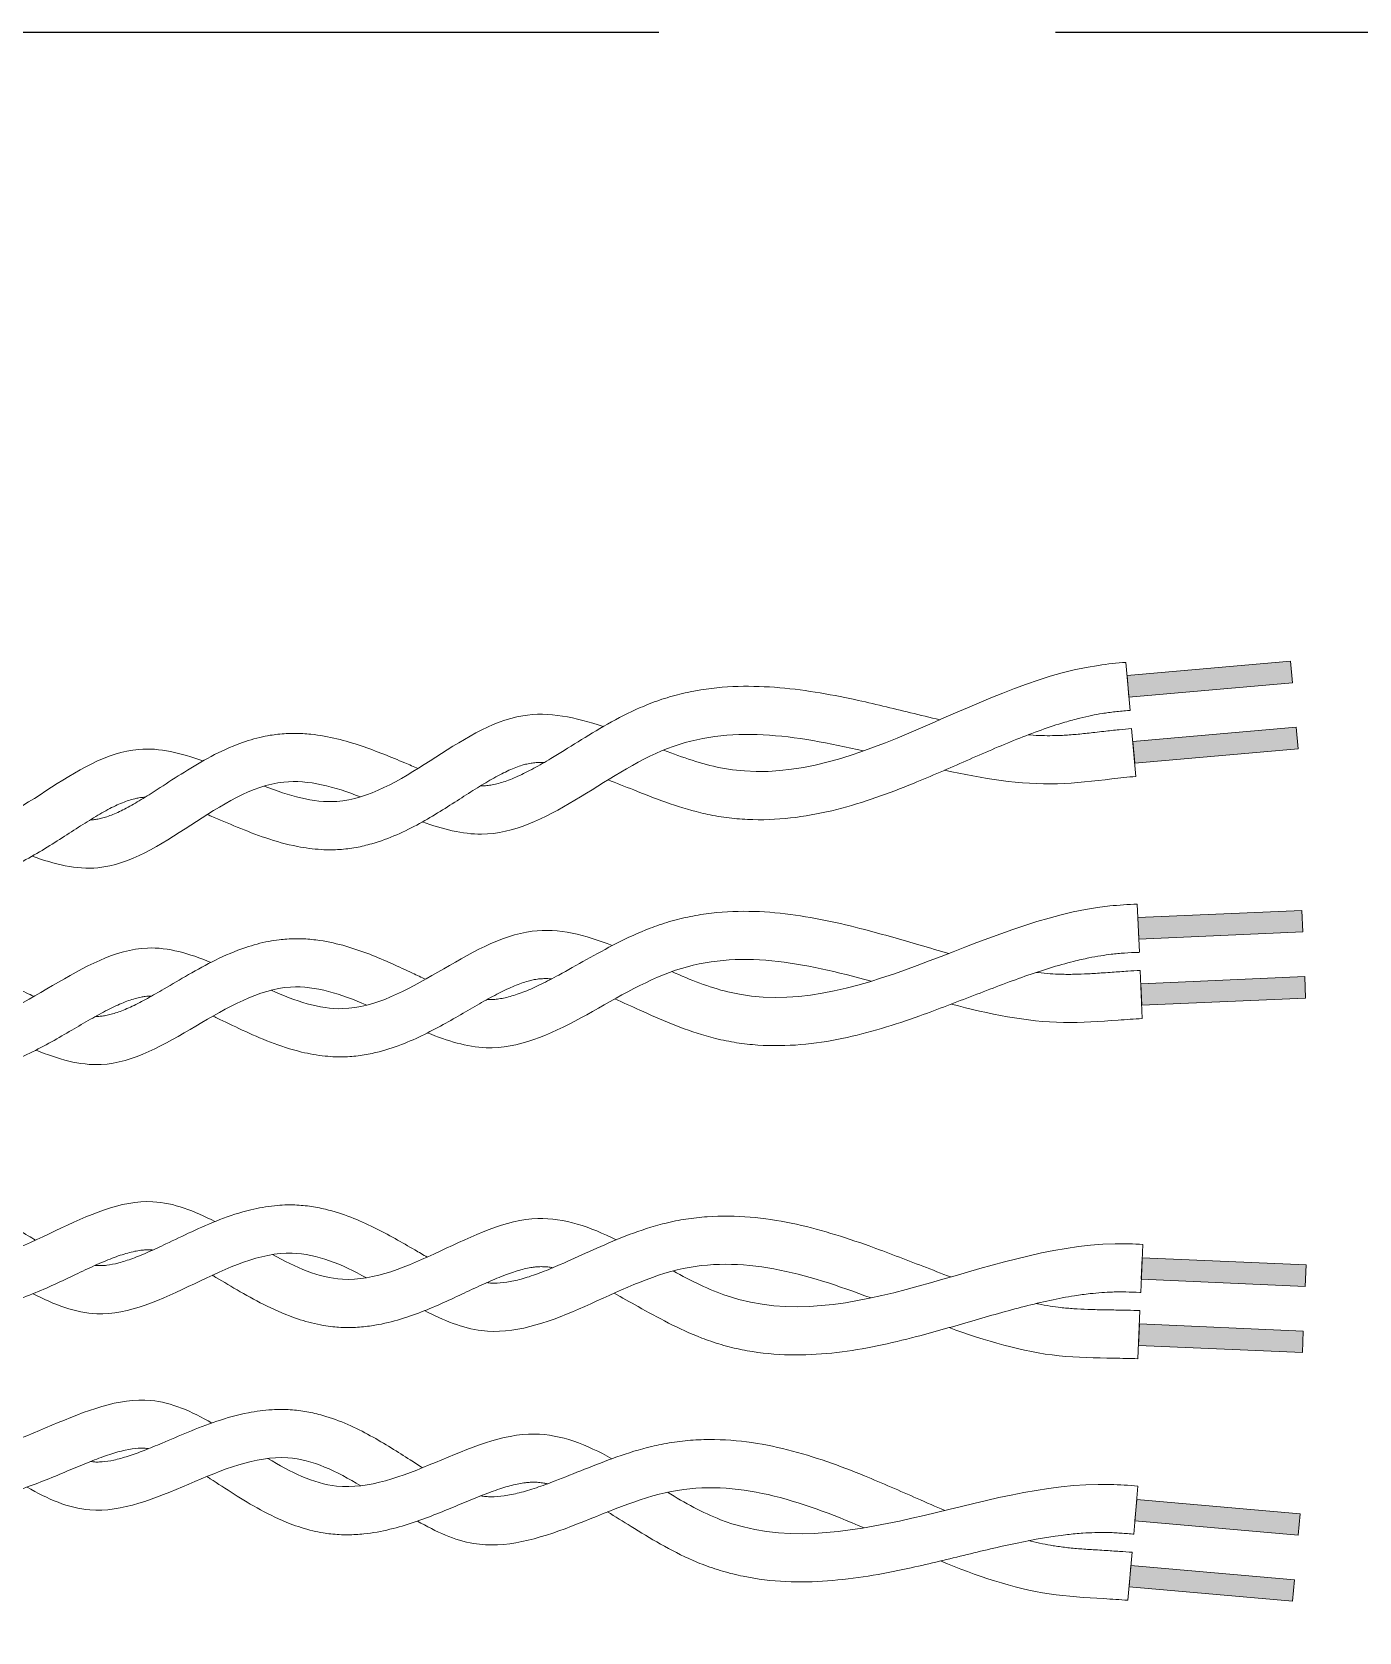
# Model space of a CAD drawing. Header units: millimetres. Extents: x 55 to 8505, y 218 to 3188.
# Drawn here: x 2248.4 to 2373.9, y 663.7 to 814.9 of the extents above; entities that cross this region are included whole.
import ezdxf

# ---------------------------------------------------------------- set-up
doc = ezdxf.new("R2010")
doc.units = ezdxf.units.MM
doc.linetypes.add('HIDDEN', pattern=[0.375, 0.25, -0.125])
doc.layers.add('TELECO', color=6, linetype='Continuous')
doc.layers.add('TEXTO', color=7, linetype='Continuous', lineweight=20)

msp = doc.modelspace()

# ---------------------------------------------------------------- hatches: boundary and pattern name
at = {"layer": 'TEXTO'}
h = msp.add_hatch(color=8, dxfattribs=at)
h.paths.add_polyline_path([(2367.374, 755.445), (2351.923, 754.094), (2352.101, 752.067), (2367.552, 753.418)])
h.paths.add_polyline_path([(2367.92, 749.209), (2352.469, 747.857), (2352.646, 745.83), (2368.097, 747.182)])
h.paths.add_polyline_path([(2368.441, 731.913), (2352.946, 731.236), (2353.034, 729.203), (2368.53, 729.88)])
h.paths.add_polyline_path([(2368.714, 725.658), (2353.219, 724.981), (2353.307, 722.949), (2368.803, 723.625)])
h.paths.add_polyline_path([(2368.856, 698.411), (2353.361, 699.088), (2353.272, 697.055), (2368.768, 696.379)])
h.paths.add_polyline_path([(2368.583, 692.157), (2353.088, 692.833), (2352.999, 690.8), (2368.495, 690.124)])
h.paths.add_polyline_path([(2368.291, 674.884), (2352.84, 676.236), (2352.663, 674.209), (2368.114, 672.857)])
h.paths.add_polyline_path([(2367.746, 668.647), (2352.294, 669.999), (2352.117, 667.972), (2367.568, 666.62)])

# ---------------------------------------------------------------- linework, layer by layer
at = {"layer": 'TELECO', "color": 6, "linetype": 'HIDDEN', "ltscale": 300}
msp.add_lwpolyline([(2007.646, 814.918), (2886.981, 814.918), (2886.981, 369.086), (2007.646, 369.086)], close=True, dxfattribs=at)
at = {"layer": 'TEXTO', "color": 8}
for p, q in [((2351.813, 755.348), (2352.21, 750.812)), ((2352.359, 749.111), (2352.756, 744.575)), ((2352.891, 732.494), (2353.089, 727.945)), ((2353.164, 726.24), (2353.362, 721.69)), ((2353.416, 700.346), (2353.217, 695.797)), ((2353.143, 694.091), (2352.944, 689.542)), ((2352.95, 677.49), (2352.553, 672.955)), ((2352.404, 671.254), (2352.007, 666.717))]:
    msp.add_line(p, q, dxfattribs=at)
for points in [[(2351.923, 754.094), (2367.374, 755.445), (2367.552, 753.418), (2352.101, 752.067)], [(2352.469, 747.857), (2367.92, 749.209), (2368.097, 747.182), (2352.646, 745.83)], [(2352.946, 731.236), (2368.441, 731.913), (2368.53, 729.88), (2353.034, 729.203)], [(2353.219, 724.981), (2368.714, 725.658), (2368.803, 723.625), (2353.307, 722.949)], [(2353.361, 699.088), (2368.856, 698.411), (2368.768, 696.379), (2353.272, 697.055)], [(2353.088, 692.833), (2368.583, 692.157), (2368.495, 690.124), (2352.999, 690.8)], [(2352.84, 676.236), (2368.291, 674.884), (2368.114, 672.857), (2352.663, 674.209)], [(2352.294, 669.999), (2367.746, 668.647), (2367.568, 666.62), (2352.117, 667.972)]]:
    msp.add_lwpolyline(points, close=True, dxfattribs=at)
for points, knots in [([(2308.116, 747.063), (2309.914, 746.365), (2323.821, 741.498), (2337.803, 753.967), (2350.945, 755.28), (2351.813, 755.348)], [364.3399755, 364.3399755, 364.3399755, 364.3399755, 382.4531719, 504.3673527, 512.9813734, 512.9813734, 512.9813734, 512.9813734]), ([(2290.793, 743.666), (2290.872, 743.666), (2290.949, 743.668), (2291.108, 743.674), (2291.189, 743.679), (2291.435, 743.7), (2291.604, 743.721), (2292.149, 743.813), (2292.547, 743.911), (2293.399, 744.188), (2293.854, 744.366), (2294.811, 744.797), (2295.314, 745.05), (2296.36, 745.617), (2296.903, 745.931), (2298.28, 746.758), (2299.134, 747.294), (2300.915, 748.398), (2301.844, 748.966), (2303.794, 750.066), (2304.817, 750.598), (2306.182, 751.191), (2306.462, 751.308), (2307.068, 751.545), (2307.391, 751.663), (2308.036, 751.883), (2308.36, 751.985), (2309.331, 752.269), (2309.98, 752.428), (2311.979, 752.835), (2313.327, 752.99), (2315.991, 753.115), (2317.308, 753.085), (2319.904, 752.895), (2321.184, 752.735), (2323.708, 752.331), (2324.952, 752.088), (2327.978, 751.437), (2329.739, 751.005), (2332.395, 750.359), (2333.315, 750.136), (2334.223, 749.925)], [318.2436956, 318.2436956, 318.2436956, 318.2436956, 319.7839562, 319.7839562, 321.3386933, 321.3386933, 324.4481676, 324.4481676, 331.0555446, 331.0555446, 337.6629217, 337.6629217, 344.2702987, 344.2702987, 350.8776758, 350.8776758, 360.501508, 360.501508, 370.1253402, 370.1253402, 379.7491724, 379.7491724, 382.1944001, 382.1944001, 384.942283, 384.942283, 387.690166, 387.690166, 393.1859318, 393.1859318, 404.6500359, 404.6500359, 416.1141401, 416.1141401, 427.5782442, 427.5782442, 439.0423483, 439.0423483, 455.8295946, 455.8295946, 464.9016256, 464.9016256, 464.9016256, 464.9016256]), ([(2270.362, 743.656), (2272.683, 742.745), (2281.246, 740.176), (2291.088, 752.064), (2299.811, 750.158), (2302.396, 749.275)], [231.5235841, 231.5235841, 231.5235841, 231.5235841, 254.9687813, 318.7109766, 345.0500365, 345.0500365, 345.0500365, 345.0500365]), ([(2302.866, 744.25), (2303.641, 743.949), (2304.448, 743.621), (2306.257, 742.898), (2307.27, 742.5), (2309.382, 741.756), (2310.482, 741.409), (2311.928, 741.062), (2312.225, 740.996), (2312.862, 740.868), (2313.201, 740.808), (2313.875, 740.703), (2314.211, 740.659), (2315.217, 740.548), (2315.883, 740.503), (2317.923, 740.45), (2319.277, 740.531), (2321.923, 740.871), (2323.214, 741.129), (2325.738, 741.767), (2326.971, 742.147), (2329.386, 742.982), (2330.57, 743.438), (2333.436, 744.605), (2335.096, 745.336), (2338.345, 746.761), (2339.935, 747.454), (2343.043, 748.699), (2344.561, 749.251), (2346.52, 749.83), (2346.997, 749.961), (2347.84, 750.17), (2348.207, 750.253), (2348.905, 750.397), (2349.236, 750.458), (2349.769, 750.545), (2349.971, 750.575), (2350.384, 750.631), (2350.594, 750.657), (2351.233, 750.729), (2351.673, 750.77), (2352.154, 750.808), (2352.182, 750.81), (2352.21, 750.812)], [352.2330098, 352.2330098, 352.2330098, 352.2330098, 360.501508, 360.501508, 370.1253402, 370.1253402, 379.7491724, 379.7491724, 382.1944001, 382.1944001, 384.942283, 384.942283, 387.690166, 387.690166, 393.1859318, 393.1859318, 404.6500359, 404.6500359, 416.1141401, 416.1141401, 427.5782442, 427.5782442, 439.0423483, 439.0423483, 455.8295946, 455.8295946, 472.6168408, 472.6168408, 489.404087, 489.404087, 494.8849932, 494.8849932, 499.1696909, 499.1696909, 503.0942625, 503.0942625, 505.5285502, 505.5285502, 507.9628378, 507.9628378, 512.8314132, 512.8314132, 513.1307624, 513.1307624, 513.1307624, 513.1307624]), ([(2253.887, 740.454), (2253.963, 740.456), (2254.037, 740.46), (2254.177, 740.47), (2254.243, 740.476), (2254.38, 740.493), (2254.45, 740.503), (2254.666, 740.539), (2254.817, 740.571), (2255.303, 740.695), (2255.663, 740.816), (2256.446, 741.137), (2256.868, 741.337), (2257.761, 741.808), (2258.232, 742.078), (2259.213, 742.674), (2259.723, 742.998), (2260.969, 743.803), (2261.72, 744.297), (2263.297, 745.295), (2264.122, 745.798), (2265.873, 746.751), (2266.8, 747.203), (2268.479, 747.849), (2269.194, 748.079), (2270.265, 748.332), (2270.591, 748.398), (2271.16, 748.493), (2271.4, 748.526), (2271.911, 748.583), (2272.179, 748.604), (2272.709, 748.632), (2272.971, 748.638), (2273.751, 748.635), (2274.261, 748.605), (2275.619, 748.464), (2276.443, 748.311), (2278.028, 747.929), (2278.789, 747.7), (2280.258, 747.204), (2280.967, 746.936), (2282.339, 746.392), (2283.003, 746.116), (2284.074, 745.669), (2284.494, 745.494), (2284.903, 745.326)], [189.0272737, 189.0272737, 189.0272737, 189.0272737, 190.5828465, 190.5828465, 192.0544399, 192.0544399, 193.5260333, 193.5260333, 196.4692201, 196.4692201, 202.4925208, 202.4925208, 208.5158215, 208.5158215, 214.5391221, 214.5391221, 220.5624228, 220.5624228, 228.7501596, 228.7501596, 236.9378964, 236.9378964, 245.1256332, 245.1256332, 250.7226411, 250.7226411, 253.0993254, 253.0993254, 254.7968125, 254.7968125, 256.6636243, 256.6636243, 258.5304362, 258.5304362, 262.26406, 262.26406, 268.7011227, 268.7011227, 275.1381854, 275.1381854, 281.5752481, 281.5752481, 288.0123108, 288.0123108, 292.3162578, 292.3162578, 292.3162578, 292.3162578]), ([(2285.318, 740.277), (2287.21, 739.593), (2295.309, 737.448), (2307.913, 750.502), (2320.607, 748.457), (2326.998, 746.975)], [299.5409011, 299.5409011, 299.5409011, 299.5409011, 318.7109766, 382.4531719, 444.8306582, 444.8306582, 444.8306582, 444.8306582]), ([(2342.562, 748.497), (2342.625, 748.492), (2342.687, 748.488), (2343.13, 748.458), (2343.505, 748.439), (2344.218, 748.419), (2344.554, 748.416), (2345.095, 748.423), (2345.299, 748.428), (2345.715, 748.445), (2345.926, 748.456), (2346.568, 748.496), (2347.008, 748.532), (2347.921, 748.62), (2348.394, 748.671), (2349.16, 748.758), (2349.444, 748.79), (2349.973, 748.85), (2350.216, 748.878), (2350.699, 748.932), (2350.941, 748.959), (2351.575, 749.028), (2351.967, 749.07), (2352.359, 749.111)], [494.1836894, 494.1836894, 494.1836894, 494.1836894, 494.8849932, 494.8849932, 499.1696909, 499.1696909, 503.0942625, 503.0942625, 505.5285502, 505.5285502, 507.9628378, 507.9628378, 512.8314132, 512.8314132, 517.7789091, 517.7789091, 520.6259178, 520.6259178, 522.9931481, 522.9931481, 525.3603784, 525.3603784, 529.1999941, 529.1999941, 529.1999941, 529.1999941]), ([(2233.257, 740.382), (2235.861, 739.411), (2244.684, 737.008), (2254.247, 748.858), (2262.505, 746.777), (2264.556, 746.029)], [101.1371733, 101.1371733, 101.1371733, 101.1371733, 127.4843906, 191.226586, 211.9990873, 211.9990873, 211.9990873, 211.9990873]), ([(2264.975, 740.969), (2265.093, 740.92), (2265.212, 740.87), (2266.12, 740.487), (2266.945, 740.131), (2268.671, 739.422), (2269.571, 739.07), (2271.461, 738.435), (2272.452, 738.151), (2274.218, 737.807), (2274.962, 737.704), (2276.061, 737.64), (2276.393, 737.632), (2276.97, 737.638), (2277.213, 737.647), (2277.726, 737.68), (2277.993, 737.705), (2278.519, 737.77), (2278.779, 737.81), (2279.547, 737.948), (2280.044, 738.066), (2281.356, 738.44), (2282.141, 738.734), (2283.636, 739.385), (2284.345, 739.743), (2285.706, 740.487), (2286.358, 740.874), (2287.615, 741.648), (2288.22, 742.035), (2289.392, 742.786), (2289.957, 743.149), (2291.048, 743.826), (2291.572, 744.14), (2292.573, 744.699), (2293.049, 744.943), (2293.94, 745.346), (2294.354, 745.504), (2294.886, 745.667), (2295.035, 745.707), (2295.276, 745.763), (2295.371, 745.783), (2295.543, 745.814), (2295.62, 745.826), (2295.778, 745.847), (2295.859, 745.857), (2296.105, 745.879), (2296.275, 745.887), (2296.568, 745.889), (2296.688, 745.887), (2296.812, 745.882)], [219.3165582, 219.3165582, 219.3165582, 219.3165582, 220.5624228, 220.5624228, 228.7501596, 228.7501596, 236.9378964, 236.9378964, 245.1256332, 245.1256332, 250.7226411, 250.7226411, 253.0993254, 253.0993254, 254.7968125, 254.7968125, 256.6636243, 256.6636243, 258.5304362, 258.5304362, 262.26406, 262.26406, 268.7011227, 268.7011227, 275.1381854, 275.1381854, 281.5752481, 281.5752481, 288.0123108, 288.0123108, 294.4493735, 294.4493735, 300.8864362, 300.8864362, 307.3234989, 307.3234989, 313.7605616, 313.7605616, 316.402317, 316.402317, 318.229219, 318.229219, 319.7839562, 319.7839562, 321.3386933, 321.3386933, 324.4481676, 324.4481676, 326.5023699, 326.5023699, 326.5023699, 326.5023699]), ([(2248.407, 737.033), (2250.514, 736.269), (2258.828, 734.2), (2268.291, 746.082), (2276.994, 743.58), (2279.456, 742.634)], [169.882937, 169.882937, 169.882937, 169.882937, 191.226586, 254.9687813, 279.8271978, 279.8271978, 279.8271978, 279.8271978]), ([(2334.675, 745.154), (2338.249, 744.368), (2343.574, 743.494), (2349.527, 744.225), (2351.998, 744.495), (2352.756, 744.575)], [469.6966071, 469.6966071, 469.6966071, 469.6966071, 504.3673527, 521.4028595, 528.9330428, 528.9330428, 528.9330428, 528.9330428]), ([(2227.729, 737.685), (2228.315, 737.449), (2228.919, 737.201), (2230.342, 736.624), (2231.172, 736.294), (2232.896, 735.667), (2233.791, 735.37), (2235.661, 734.863), (2236.636, 734.654), (2238.407, 734.435), (2239.181, 734.388), (2240.332, 734.412), (2240.692, 734.432), (2241.32, 734.493), (2241.589, 734.527), (2242.119, 734.609), (2242.379, 734.658), (2243.149, 734.822), (2243.646, 734.956), (2244.956, 735.372), (2245.737, 735.689), (2247.222, 736.382), (2247.927, 736.758), (2249.278, 737.53), (2249.925, 737.928), (2251.173, 738.717), (2251.774, 739.108), (2252.935, 739.857), (2253.495, 740.215), (2254.569, 740.872), (2255.084, 741.171), (2256.06, 741.69), (2256.52, 741.909), (2257.37, 742.254), (2257.759, 742.381), (2258.248, 742.498), (2258.379, 742.525), (2258.602, 742.561), (2258.694, 742.574), (2258.852, 742.59), (2258.918, 742.595), (2259.021, 742.6), (2259.057, 742.602), (2259.092, 742.603)], [88.2517194, 88.2517194, 88.2517194, 88.2517194, 94.3798152, 94.3798152, 102.2604169, 102.2604169, 110.1410186, 110.1410186, 118.0216202, 118.0216202, 123.7950659, 123.7950659, 126.3758052, 126.3758052, 128.268292, 128.268292, 130.1607789, 130.1607789, 133.9457527, 133.9457527, 140.4612262, 140.4612262, 146.9766998, 146.9766998, 153.4921733, 153.4921733, 160.0076469, 160.0076469, 166.5231204, 166.5231204, 173.038594, 173.038594, 179.5540675, 179.5540675, 186.0695411, 186.0695411, 188.6366806, 188.6366806, 190.5828465, 190.5828465, 192.0544399, 192.0544399, 192.7954832, 192.7954832, 192.7954832, 192.7954832]), ([(2291.418, 723.485), (2291.498, 723.482), (2291.575, 723.48), (2291.734, 723.479), (2291.815, 723.481), (2292.062, 723.491), (2292.231, 723.505), (2292.78, 723.572), (2293.181, 723.654), (2294.045, 723.893), (2294.507, 724.051), (2295.483, 724.439), (2295.996, 724.67), (2297.066, 725.191), (2297.622, 725.482), (2299.034, 726.247), (2299.91, 726.746), (2301.738, 727.771), (2302.69, 728.298), (2304.687, 729.311), (2305.732, 729.799), (2307.121, 730.332), (2307.406, 730.436), (2308.022, 730.646), (2308.349, 730.75), (2309.004, 730.942), (2309.332, 731.03), (2310.314, 731.271), (2310.969, 731.402), (2312.985, 731.721), (2314.338, 731.817), (2317.005, 731.826), (2318.319, 731.738), (2320.905, 731.435), (2322.176, 731.22), (2324.68, 730.706), (2325.913, 730.409), (2328.907, 729.626), (2330.648, 729.118), (2333.273, 728.357), (2334.183, 728.094), (2335.081, 727.843)], [318.2436956, 318.2436956, 318.2436956, 318.2436956, 319.7839562, 319.7839562, 321.3386933, 321.3386933, 324.4481676, 324.4481676, 331.0555446, 331.0555446, 337.6629217, 337.6629217, 344.2702987, 344.2702987, 350.8776758, 350.8776758, 360.501508, 360.501508, 370.1253402, 370.1253402, 379.7491724, 379.7491724, 382.1944001, 382.1944001, 384.942283, 384.942283, 387.690166, 387.690166, 393.1859318, 393.1859318, 404.6500359, 404.6500359, 416.1141401, 416.1141401, 427.5782442, 427.5782442, 439.0423483, 439.0423483, 455.8295946, 455.8295946, 464.9016256, 464.9016256, 464.9016256, 464.9016256]), ([(2308.874, 726.123), (2310.639, 725.347), (2324.321, 719.878), (2338.834, 731.726), (2352.02, 732.464), (2352.891, 732.494)], [364.3399755, 364.3399755, 364.3399755, 364.3399755, 382.4531719, 504.3673527, 512.9813734, 512.9813734, 512.9813734, 512.9813734]), ([(2254.407, 721.886), (2254.484, 721.885), (2254.558, 721.885), (2254.698, 721.889), (2254.764, 721.893), (2254.902, 721.903), (2254.972, 721.91), (2255.189, 721.937), (2255.342, 721.962), (2255.833, 722.065), (2256.198, 722.17), (2256.995, 722.456), (2257.425, 722.638), (2258.337, 723.069), (2258.819, 723.319), (2259.825, 723.871), (2260.349, 724.173), (2261.629, 724.922), (2262.401, 725.384), (2264.02, 726.311), (2264.866, 726.778), (2266.657, 727.654), (2267.603, 728.065), (2269.308, 728.637), (2270.033, 728.836), (2271.114, 729.042), (2271.442, 729.094), (2272.015, 729.163), (2272.257, 729.186), (2272.77, 729.221), (2273.038, 729.23), (2273.568, 729.235), (2273.831, 729.229), (2274.61, 729.192), (2275.118, 729.14), (2276.468, 728.941), (2277.285, 728.752), (2278.852, 728.301), (2279.602, 728.039), (2281.048, 727.479), (2281.745, 727.18), (2283.092, 726.577), (2283.743, 726.272), (2284.794, 725.779), (2285.205, 725.586), (2285.606, 725.4)], [189.0272737, 189.0272737, 189.0272737, 189.0272737, 190.5828465, 190.5828465, 192.0544399, 192.0544399, 193.5260333, 193.5260333, 196.4692201, 196.4692201, 202.4925208, 202.4925208, 208.5158215, 208.5158215, 214.5391221, 214.5391221, 220.5624228, 220.5624228, 228.7501596, 228.7501596, 236.9378964, 236.9378964, 245.1256332, 245.1256332, 250.7226411, 250.7226411, 253.0993254, 253.0993254, 254.7968125, 254.7968125, 256.6636243, 256.6636243, 258.5304362, 258.5304362, 262.26406, 262.26406, 268.7011227, 268.7011227, 275.1381854, 275.1381854, 281.5752481, 281.5752481, 288.0123108, 288.0123108, 292.3162578, 292.3162578, 292.3162578, 292.3162578]), ([(2271.007, 724.366), (2273.286, 723.355), (2281.728, 720.414), (2292.08, 731.862), (2300.711, 729.578), (2303.256, 728.582)], [231.5235841, 231.5235841, 231.5235841, 231.5235841, 254.9687813, 318.7109766, 345.0500365, 345.0500365, 345.0500365, 345.0500365]), ([(2214.581, 720.138), (2215.136, 720.063), (2215.662, 720.032), (2216.402, 720.049), (2216.635, 720.064), (2217.1, 720.115), (2217.332, 720.151), (2217.67, 720.22), (2217.779, 720.244), (2218.002, 720.3), (2218.117, 720.331), (2218.469, 720.433), (2218.714, 720.514), (2219.519, 720.808), (2220.114, 721.069), (2221.375, 721.686), (2222.04, 722.042), (2223.428, 722.814), (2224.151, 723.23), (2225.653, 724.082), (2226.433, 724.518), (2228.061, 725.365), (2228.909, 725.776), (2230.697, 726.522), (2231.637, 726.857), (2233.364, 727.305), (2234.125, 727.453), (2235.269, 727.58), (2235.629, 727.606), (2236.26, 727.628), (2236.531, 727.63), (2237.066, 727.617), (2237.331, 727.603), (2238.116, 727.541), (2238.626, 727.473), (2239.979, 727.231), (2240.794, 727.018), (2242.357, 726.526), (2243.105, 726.245), (2244.546, 725.655), (2245.239, 725.346), (2246.58, 724.726), (2247.227, 724.417), (2248.099, 724.004), (2248.343, 723.889), (2248.584, 723.777)], [47.6662644, 47.6662644, 47.6662644, 47.6662644, 55.7082695, 55.7082695, 59.5130412, 59.5130412, 63.4323086, 63.4323086, 65.258734, 65.258734, 67.0851594, 67.0851594, 70.7380102, 70.7380102, 78.6186119, 78.6186119, 86.4992135, 86.4992135, 94.3798152, 94.3798152, 102.2604169, 102.2604169, 110.1410186, 110.1410186, 118.0216202, 118.0216202, 123.7950659, 123.7950659, 126.3758052, 126.3758052, 128.268292, 128.268292, 130.1607789, 130.1607789, 133.9457527, 133.9457527, 140.4612262, 140.4612262, 146.9766998, 146.9766998, 153.4921733, 153.4921733, 160.0076469, 160.0076469, 162.5956389, 162.5956389, 162.5956389, 162.5956389]), ([(2233.795, 722.713), (2236.353, 721.63), (2245.063, 718.845), (2255.134, 730.266), (2263.294, 727.827), (2265.31, 726.991)], [101.1371733, 101.1371733, 101.1371733, 101.1371733, 127.4843906, 191.226586, 211.9990873, 211.9990873, 211.9990873, 211.9990873]), ([(2285.802, 720.338), (2287.661, 719.572), (2295.66, 717.076), (2308.821, 729.568), (2321.413, 726.971), (2327.733, 725.211)], [299.5409011, 299.5409011, 299.5409011, 299.5409011, 318.7109766, 382.4531719, 444.8306582, 444.8306582, 444.8306582, 444.8306582]), ([(2303.506, 723.542), (2304.267, 723.207), (2305.059, 722.844), (2306.834, 722.043), (2307.829, 721.601), (2309.907, 720.766), (2310.99, 720.371), (2312.42, 719.961), (2312.714, 719.883), (2313.345, 719.727), (2313.68, 719.652), (2314.349, 719.518), (2314.683, 719.459), (2315.683, 719.304), (2316.347, 719.231), (2318.383, 719.089), (2319.739, 719.111), (2322.397, 719.335), (2323.698, 719.536), (2326.248, 720.063), (2327.496, 720.389), (2329.946, 721.119), (2331.148, 721.522), (2334.062, 722.563), (2335.752, 723.221), (2339.061, 724.503), (2340.679, 725.126), (2343.839, 726.234), (2345.379, 726.719), (2347.361, 727.213), (2347.844, 727.322), (2348.695, 727.494), (2349.066, 727.562), (2349.769, 727.674), (2350.103, 727.721), (2350.639, 727.785), (2350.842, 727.806), (2351.257, 727.844), (2351.468, 727.861), (2352.109, 727.905), (2352.551, 727.927), (2353.033, 727.944), (2353.061, 727.944), (2353.089, 727.945)], [352.2330098, 352.2330098, 352.2330098, 352.2330098, 360.501508, 360.501508, 370.1253402, 370.1253402, 379.7491724, 379.7491724, 382.1944001, 382.1944001, 384.942283, 384.942283, 387.690166, 387.690166, 393.1859318, 393.1859318, 404.6500359, 404.6500359, 416.1141401, 416.1141401, 427.5782442, 427.5782442, 439.0423483, 439.0423483, 455.8295946, 455.8295946, 472.6168408, 472.6168408, 489.404087, 489.404087, 494.8849932, 494.8849932, 499.1696909, 499.1696909, 503.0942625, 503.0942625, 505.5285502, 505.5285502, 507.9628378, 507.9628378, 512.8314132, 512.8314132, 513.1307624, 513.1307624, 513.1307624, 513.1307624]), ([(2343.35, 726.053), (2343.412, 726.046), (2343.474, 726.039), (2343.915, 725.989), (2344.289, 725.954), (2345, 725.903), (2345.336, 725.886), (2345.876, 725.869), (2346.08, 725.865), (2346.497, 725.863), (2346.708, 725.865), (2347.352, 725.877), (2347.793, 725.894), (2348.709, 725.942), (2349.184, 725.973), (2349.952, 726.026), (2350.238, 726.046), (2350.768, 726.083), (2351.012, 726.1), (2351.498, 726.133), (2351.741, 726.149), (2352.377, 726.191), (2352.77, 726.215), (2353.164, 726.24)], [494.1836894, 494.1836894, 494.1836894, 494.1836894, 494.8849932, 494.8849932, 499.1696909, 499.1696909, 503.0942625, 503.0942625, 505.5285502, 505.5285502, 507.9628378, 507.9628378, 512.8314132, 512.8314132, 517.7789091, 517.7789091, 520.6259178, 520.6259178, 522.9931481, 522.9931481, 525.3603784, 525.3603784, 529.1999941, 529.1999941, 529.1999941, 529.1999941]), ([(2248.784, 718.707), (2250.855, 717.852), (2259.071, 715.422), (2269.044, 726.88), (2277.63, 724.001), (2280.048, 722.949)], [169.882937, 169.882937, 169.882937, 169.882937, 191.226586, 254.9687813, 279.8271978, 279.8271978, 279.8271978, 279.8271978]), ([(2265.508, 721.917), (2265.624, 721.862), (2265.74, 721.807), (2266.63, 721.385), (2267.44, 720.993), (2269.133, 720.21), (2270.017, 719.819), (2271.877, 719.102), (2272.855, 718.775), (2274.604, 718.354), (2275.343, 718.219), (2276.438, 718.108), (2276.769, 718.085), (2277.346, 718.066), (2277.589, 718.064), (2278.103, 718.074), (2278.371, 718.088), (2278.9, 718.13), (2279.161, 718.158), (2279.934, 718.263), (2280.435, 718.359), (2281.763, 718.676), (2282.56, 718.935), (2284.081, 719.52), (2284.806, 719.847), (2286.198, 720.531), (2286.866, 720.889), (2288.155, 721.607), (2288.778, 721.968), (2289.98, 722.667), (2290.561, 723.005), (2291.68, 723.634), (2292.218, 723.925), (2293.242, 724.439), (2293.729, 724.662), (2294.636, 725.026), (2295.057, 725.166), (2295.596, 725.305), (2295.746, 725.339), (2295.989, 725.384), (2296.085, 725.4), (2296.258, 725.424), (2296.335, 725.432), (2296.495, 725.447), (2296.575, 725.452), (2296.822, 725.464), (2296.992, 725.465), (2297.286, 725.454), (2297.405, 725.447), (2297.528, 725.437)], [219.3165582, 219.3165582, 219.3165582, 219.3165582, 220.5624228, 220.5624228, 228.7501596, 228.7501596, 236.9378964, 236.9378964, 245.1256332, 245.1256332, 250.7226411, 250.7226411, 253.0993254, 253.0993254, 254.7968125, 254.7968125, 256.6636243, 256.6636243, 258.5304362, 258.5304362, 262.26406, 262.26406, 268.7011227, 268.7011227, 275.1381854, 275.1381854, 281.5752481, 281.5752481, 288.0123108, 288.0123108, 294.4493735, 294.4493735, 300.8864362, 300.8864362, 307.3234989, 307.3234989, 313.7605616, 313.7605616, 316.402317, 316.402317, 318.229219, 318.229219, 319.7839562, 319.7839562, 321.3386933, 321.3386933, 324.4481676, 324.4481676, 326.5023699, 326.5023699, 326.5023699, 326.5023699]), ([(2228.154, 720.26), (2228.729, 719.999), (2229.322, 719.725), (2230.718, 719.087), (2231.533, 718.721), (2233.228, 718.019), (2234.109, 717.683), (2235.955, 717.095), (2236.92, 716.844), (2238.68, 716.548), (2239.451, 716.467), (2240.602, 716.441), (2240.962, 716.445), (2241.593, 716.479), (2241.863, 716.501), (2242.396, 716.56), (2242.658, 716.597), (2243.435, 716.727), (2243.937, 716.84), (2245.263, 717.198), (2246.057, 717.481), (2247.571, 718.108), (2248.292, 718.453), (2249.676, 719.166), (2250.339, 719.535), (2251.621, 720.269), (2252.238, 720.633), (2253.431, 721.331), (2254.005, 721.664), (2255.108, 722.274), (2255.635, 722.55), (2256.632, 723.026), (2257.101, 723.224), (2257.966, 723.532), (2258.361, 723.642), (2258.853, 723.738), (2258.986, 723.759), (2259.21, 723.785), (2259.303, 723.794), (2259.461, 723.803), (2259.527, 723.805), (2259.631, 723.806), (2259.666, 723.806), (2259.702, 723.806)], [88.2517194, 88.2517194, 88.2517194, 88.2517194, 94.3798152, 94.3798152, 102.2604169, 102.2604169, 110.1410186, 110.1410186, 118.0216202, 118.0216202, 123.7950659, 123.7950659, 126.3758052, 126.3758052, 128.268292, 128.268292, 130.1607789, 130.1607789, 133.9457527, 133.9457527, 140.4612262, 140.4612262, 146.9766998, 146.9766998, 153.4921733, 153.4921733, 160.0076469, 160.0076469, 166.5231204, 166.5231204, 173.038594, 173.038594, 179.5540675, 179.5540675, 186.0695411, 186.0695411, 188.6366806, 188.6366806, 190.5828465, 190.5828465, 192.0544399, 192.0544399, 192.7954832, 192.7954832, 192.7954832, 192.7954832]), ([(2335.324, 723.058), (2338.86, 722.117), (2344.142, 721.011), (2350.121, 721.481), (2352.602, 721.643), (2353.362, 721.69)], [469.6966071, 469.6966071, 469.6966071, 469.6966071, 504.3673527, 521.4028595, 528.9330428, 528.9330428, 528.9330428, 528.9330428]), ([(2214.555, 700.091), (2215.101, 699.968), (2215.623, 699.891), (2216.362, 699.844), (2216.595, 699.839), (2217.063, 699.849), (2217.297, 699.865), (2217.64, 699.904), (2217.75, 699.919), (2217.978, 699.954), (2218.095, 699.975), (2218.454, 700.046), (2218.705, 700.105), (2219.533, 700.329), (2220.149, 700.536), (2221.459, 701.041), (2222.152, 701.338), (2223.602, 701.986), (2224.359, 702.338), (2225.93, 703.055), (2226.744, 703.421), (2228.44, 704.123), (2229.321, 704.459), (2231.167, 705.047), (2232.132, 705.298), (2233.892, 705.594), (2234.663, 705.676), (2235.814, 705.701), (2236.174, 705.697), (2236.805, 705.664), (2237.075, 705.641), (2237.607, 705.582), (2237.87, 705.545), (2238.646, 705.415), (2239.149, 705.303), (2240.475, 704.944), (2241.269, 704.661), (2242.783, 704.034), (2243.503, 703.689), (2244.887, 702.976), (2245.551, 702.607), (2246.832, 701.873), (2247.45, 701.509), (2248.283, 701.021), (2248.516, 700.885), (2248.746, 700.752)], [47.6662644, 47.6662644, 47.6662644, 47.6662644, 55.7082695, 55.7082695, 59.5130412, 59.5130412, 63.4323086, 63.4323086, 65.258734, 65.258734, 67.0851594, 67.0851594, 70.7380102, 70.7380102, 78.6186119, 78.6186119, 86.4992135, 86.4992135, 94.3798152, 94.3798152, 102.2604169, 102.2604169, 110.1410186, 110.1410186, 118.0216202, 118.0216202, 123.7950659, 123.7950659, 126.3758052, 126.3758052, 128.268292, 128.268292, 130.1607789, 130.1607789, 133.9457527, 133.9457527, 140.4612262, 140.4612262, 146.9766998, 146.9766998, 153.4921733, 153.4921733, 160.0076469, 160.0076469, 162.5956389, 162.5956389, 162.5956389, 162.5956389]), ([(2233.921, 700.982), (2236.375, 699.68), (2244.809, 696.146), (2255.837, 706.647), (2263.753, 703.505), (2265.688, 702.496)], [101.1371733, 101.1371733, 101.1371733, 101.1371733, 127.4843906, 191.226586, 211.9990873, 211.9990873, 211.9990873, 211.9990873]), ([(2254.383, 698.362), (2254.459, 698.354), (2254.533, 698.348), (2254.673, 698.339), (2254.739, 698.337), (2254.877, 698.336), (2254.947, 698.337), (2255.166, 698.344), (2255.32, 698.356), (2255.818, 698.416), (2256.191, 698.488), (2257.01, 698.704), (2257.454, 698.847), (2258.401, 699.198), (2258.903, 699.405), (2259.953, 699.867), (2260.501, 700.122), (2261.842, 700.757), (2262.651, 701.149), (2264.344, 701.932), (2265.228, 702.323), (2267.089, 703.04), (2268.066, 703.367), (2269.815, 703.788), (2270.554, 703.923), (2271.649, 704.035), (2271.981, 704.058), (2272.558, 704.077), (2272.8, 704.078), (2273.314, 704.068), (2273.583, 704.054), (2274.111, 704.012), (2274.372, 703.984), (2275.145, 703.879), (2275.647, 703.783), (2276.974, 703.467), (2277.772, 703.207), (2279.293, 702.622), (2280.017, 702.295), (2281.41, 701.611), (2282.077, 701.253), (2283.367, 700.535), (2283.989, 700.174), (2284.993, 699.591), (2285.386, 699.363), (2285.769, 699.143)], [189.0272737, 189.0272737, 189.0272737, 189.0272737, 190.5828465, 190.5828465, 192.0544399, 192.0544399, 193.5260333, 193.5260333, 196.4692201, 196.4692201, 202.4925208, 202.4925208, 208.5158215, 208.5158215, 214.5391221, 214.5391221, 220.5624228, 220.5624228, 228.7501596, 228.7501596, 236.9378964, 236.9378964, 245.1256332, 245.1256332, 250.7226411, 250.7226411, 253.0993254, 253.0993254, 254.7968125, 254.7968125, 256.6636243, 256.6636243, 258.5304362, 258.5304362, 262.26406, 262.26406, 268.7011227, 268.7011227, 275.1381854, 275.1381854, 281.5752481, 281.5752481, 288.0123108, 288.0123108, 292.3162578, 292.3162578, 292.3162578, 292.3162578]), ([(2271.135, 699.386), (2273.317, 698.18), (2281.471, 694.514), (2292.782, 705.016), (2301.181, 701.988), (2303.629, 700.775)], [231.5235841, 231.5235841, 231.5235841, 231.5235841, 254.9687813, 318.7109766, 345.0500365, 345.0500365, 345.0500365, 345.0500365]), ([(2291.392, 696.729), (2291.471, 696.718), (2291.548, 696.71), (2291.706, 696.695), (2291.787, 696.69), (2292.034, 696.678), (2292.204, 696.677), (2292.756, 696.697), (2293.163, 696.743), (2294.045, 696.906), (2294.518, 697.023), (2295.524, 697.325), (2296.056, 697.51), (2297.167, 697.936), (2297.746, 698.177), (2299.22, 698.817), (2300.136, 699.237), (2302.046, 700.099), (2303.04, 700.541), (2305.118, 701.377), (2306.202, 701.771), (2307.632, 702.181), (2307.925, 702.26), (2308.556, 702.416), (2308.892, 702.49), (2309.561, 702.624), (2309.895, 702.683), (2310.895, 702.838), (2311.559, 702.911), (2313.595, 703.054), (2314.951, 703.031), (2317.608, 702.808), (2318.91, 702.606), (2321.459, 702.079), (2322.707, 701.753), (2325.157, 701.024), (2326.359, 700.62), (2329.273, 699.579), (2330.964, 698.921), (2333.512, 697.934), (2334.396, 697.593), (2335.268, 697.265)], [318.2436956, 318.2436956, 318.2436956, 318.2436956, 319.7839562, 319.7839562, 321.3386933, 321.3386933, 324.4481676, 324.4481676, 331.0555446, 331.0555446, 337.6629217, 337.6629217, 344.2702987, 344.2702987, 350.8776758, 350.8776758, 360.501508, 360.501508, 370.1253402, 370.1253402, 379.7491724, 379.7491724, 382.1944001, 382.1944001, 384.942283, 384.942283, 387.690166, 387.690166, 393.1859318, 393.1859318, 404.6500359, 404.6500359, 416.1141401, 416.1141401, 427.5782442, 427.5782442, 439.0423483, 439.0423483, 455.8295946, 455.8295946, 464.9016256, 464.9016256, 464.9016256, 464.9016256]), ([(2309.011, 697.836), (2310.702, 696.909), (2323.855, 690.268), (2339.345, 700.805), (2352.545, 700.392), (2353.416, 700.346)], [364.3399755, 364.3399755, 364.3399755, 364.3399755, 382.4531719, 504.3673527, 512.9813734, 512.9813734, 512.9813734, 512.9813734]), ([(2228.088, 699.03), (2228.637, 698.72), (2229.204, 698.395), (2230.539, 697.638), (2231.319, 697.202), (2232.947, 696.355), (2233.795, 695.943), (2235.583, 695.197), (2236.523, 694.863), (2238.25, 694.415), (2239.011, 694.266), (2240.155, 694.14), (2240.515, 694.114), (2241.146, 694.092), (2241.417, 694.09), (2241.952, 694.103), (2242.217, 694.117), (2243.002, 694.179), (2243.512, 694.247), (2244.865, 694.489), (2245.681, 694.701), (2247.243, 695.194), (2247.991, 695.474), (2249.432, 696.064), (2250.125, 696.374), (2251.466, 696.993), (2252.113, 697.303), (2253.361, 697.894), (2253.963, 698.176), (2255.114, 698.687), (2255.664, 698.916), (2256.698, 699.303), (2257.183, 699.46), (2258.071, 699.692), (2258.474, 699.766), (2258.973, 699.819), (2259.107, 699.828), (2259.333, 699.835), (2259.426, 699.835), (2259.585, 699.831), (2259.65, 699.827), (2259.754, 699.819), (2259.789, 699.816), (2259.824, 699.813)], [88.2517194, 88.2517194, 88.2517194, 88.2517194, 94.3798152, 94.3798152, 102.2604169, 102.2604169, 110.1410186, 110.1410186, 118.0216202, 118.0216202, 123.7950659, 123.7950659, 126.3758052, 126.3758052, 128.268292, 128.268292, 130.1607789, 130.1607789, 133.9457527, 133.9457527, 140.4612262, 140.4612262, 146.9766998, 146.9766998, 153.4921733, 153.4921733, 160.0076469, 160.0076469, 166.5231204, 166.5231204, 173.038594, 173.038594, 179.5540675, 179.5540675, 186.0695411, 186.0695411, 188.6366806, 188.6366806, 190.5828465, 190.5828465, 192.0544399, 192.0544399, 192.7954832, 192.7954832, 192.7954832, 192.7954832]), ([(2248.503, 695.685), (2250.493, 694.652), (2258.466, 691.516), (2269.399, 702.061), (2277.701, 698.444), (2280.018, 697.185)], [169.882937, 169.882937, 169.882937, 169.882937, 191.226586, 254.9687813, 279.8271978, 279.8271978, 279.8271978, 279.8271978]), ([(2285.523, 694.083), (2287.308, 693.158), (2295.059, 689.975), (2309.259, 701.271), (2321.577, 697.588), (2327.719, 695.283)], [299.5409011, 299.5409011, 299.5409011, 299.5409011, 318.7109766, 382.4531719, 444.8306582, 444.8306582, 444.8306582, 444.8306582]), ([(2265.444, 697.424), (2265.554, 697.36), (2265.666, 697.295), (2266.515, 696.798), (2267.288, 696.336), (2268.906, 695.408), (2269.752, 694.942), (2271.543, 694.065), (2272.489, 693.655), (2274.194, 693.083), (2274.919, 692.884), (2276, 692.678), (2276.328, 692.626), (2276.901, 692.557), (2277.143, 692.534), (2277.656, 692.499), (2277.924, 692.489), (2278.454, 692.485), (2278.717, 692.491), (2279.496, 692.528), (2280.004, 692.58), (2281.354, 692.779), (2282.171, 692.968), (2283.738, 693.419), (2284.488, 693.681), (2285.934, 694.241), (2286.631, 694.539), (2287.978, 695.143), (2288.629, 695.448), (2289.888, 696.039), (2290.497, 696.325), (2291.666, 696.854), (2292.227, 697.097), (2293.292, 697.52), (2293.796, 697.7), (2294.732, 697.983), (2295.163, 698.086), (2295.712, 698.178), (2295.865, 698.198), (2296.111, 698.223), (2296.208, 698.23), (2296.382, 698.238), (2296.46, 698.24), (2296.62, 698.241), (2296.701, 698.239), (2296.948, 698.229), (2297.117, 698.215), (2297.409, 698.179), (2297.528, 698.161), (2297.649, 698.14)], [219.3165582, 219.3165582, 219.3165582, 219.3165582, 220.5624228, 220.5624228, 228.7501596, 228.7501596, 236.9378964, 236.9378964, 245.1256332, 245.1256332, 250.7226411, 250.7226411, 253.0993254, 253.0993254, 254.7968125, 254.7968125, 256.6636243, 256.6636243, 258.5304362, 258.5304362, 262.26406, 262.26406, 268.7011227, 268.7011227, 275.1381854, 275.1381854, 281.5752481, 281.5752481, 288.0123108, 288.0123108, 294.4493735, 294.4493735, 300.8864362, 300.8864362, 307.3234989, 307.3234989, 313.7605616, 313.7605616, 316.402317, 316.402317, 318.229219, 318.229219, 319.7839562, 319.7839562, 321.3386933, 321.3386933, 324.4481676, 324.4481676, 326.5023699, 326.5023699, 326.5023699, 326.5023699]), ([(2303.439, 695.732), (2304.167, 695.332), (2304.925, 694.902), (2306.624, 693.949), (2307.576, 693.422), (2309.573, 692.408), (2310.618, 691.921), (2312.007, 691.388), (2312.293, 691.284), (2312.908, 691.074), (2313.236, 690.97), (2313.89, 690.778), (2314.218, 690.69), (2315.2, 690.449), (2315.856, 690.318), (2317.871, 689.999), (2319.224, 689.903), (2321.891, 689.894), (2323.205, 689.981), (2325.791, 690.284), (2327.062, 690.5), (2329.567, 691.013), (2330.799, 691.311), (2333.793, 692.094), (2335.534, 692.602), (2338.942, 693.59), (2340.609, 694.07), (2343.853, 694.899), (2345.43, 695.248), (2347.447, 695.566), (2347.938, 695.634), (2348.801, 695.731), (2349.175, 695.765), (2349.886, 695.817), (2350.222, 695.834), (2350.762, 695.851), (2350.966, 695.854), (2351.383, 695.856), (2351.594, 695.855), (2352.238, 695.843), (2352.679, 695.825), (2353.161, 695.8), (2353.189, 695.799), (2353.217, 695.797)], [352.2330098, 352.2330098, 352.2330098, 352.2330098, 360.501508, 360.501508, 370.1253402, 370.1253402, 379.7491724, 379.7491724, 382.1944001, 382.1944001, 384.942283, 384.942283, 387.690166, 387.690166, 393.1859318, 393.1859318, 404.6500359, 404.6500359, 416.1141401, 416.1141401, 427.5782442, 427.5782442, 439.0423483, 439.0423483, 455.8295946, 455.8295946, 472.6168408, 472.6168408, 489.404087, 489.404087, 494.8849932, 494.8849932, 499.1696909, 499.1696909, 503.0942625, 503.0942625, 505.5285502, 505.5285502, 507.9628378, 507.9628378, 512.8314132, 512.8314132, 513.1307624, 513.1307624, 513.1307624, 513.1307624]), ([(2343.35, 694.761), (2343.411, 694.748), (2343.472, 694.736), (2343.907, 694.648), (2344.277, 694.581), (2344.981, 694.468), (2345.314, 694.421), (2345.851, 694.357), (2346.054, 694.336), (2346.468, 694.298), (2346.679, 694.281), (2347.321, 694.237), (2347.762, 694.216), (2348.679, 694.183), (2349.154, 694.173), (2349.925, 694.158), (2350.211, 694.153), (2350.743, 694.144), (2350.987, 694.14), (2351.474, 694.13), (2351.717, 694.125), (2352.355, 694.111), (2352.749, 694.102), (2353.143, 694.091)], [494.1836894, 494.1836894, 494.1836894, 494.1836894, 494.8849932, 494.8849932, 499.1696909, 499.1696909, 503.0942625, 503.0942625, 505.5285502, 505.5285502, 507.9628378, 507.9628378, 512.8314132, 512.8314132, 517.7789091, 517.7789091, 520.6259178, 520.6259178, 522.9931481, 522.9931481, 525.3603784, 525.3603784, 529.1999941, 529.1999941, 529.1999941, 529.1999941]), ([(2335.093, 692.476), (2338.535, 691.231), (2343.7, 689.669), (2349.697, 689.616), (2352.182, 689.562), (2352.944, 689.542)], [469.6966071, 469.6966071, 469.6966071, 469.6966071, 504.3673527, 521.4028595, 528.9330428, 528.9330428, 528.9330428, 528.9330428]), ([(2233.596, 683.338), (2235.991, 681.931), (2244.263, 678.032), (2255.739, 688.041), (2263.51, 684.558), (2265.399, 683.465)], [101.1371733, 101.1371733, 101.1371733, 101.1371733, 127.4843906, 191.226586, 211.9990873, 211.9990873, 211.9990873, 211.9990873]), ([(2253.924, 679.828), (2254, 679.816), (2254.073, 679.807), (2254.213, 679.793), (2254.279, 679.788), (2254.417, 679.78), (2254.487, 679.778), (2254.706, 679.776), (2254.861, 679.781), (2255.361, 679.819), (2255.737, 679.875), (2256.564, 680.055), (2257.014, 680.179), (2257.975, 680.488), (2258.486, 680.673), (2259.555, 681.088), (2260.114, 681.319), (2261.481, 681.895), (2262.306, 682.252), (2264.032, 682.96), (2264.932, 683.313), (2266.822, 683.948), (2267.813, 684.231), (2269.579, 684.576), (2270.323, 684.678), (2271.422, 684.742), (2271.754, 684.751), (2272.331, 684.744), (2272.574, 684.736), (2273.087, 684.703), (2273.354, 684.677), (2273.88, 684.612), (2274.14, 684.573), (2274.908, 684.434), (2275.405, 684.316), (2276.717, 683.942), (2277.502, 683.649), (2278.997, 682.997), (2279.706, 682.639), (2281.067, 681.895), (2281.719, 681.508), (2282.976, 680.734), (2283.582, 680.347), (2284.559, 679.721), (2284.941, 679.476), (2285.315, 679.239)], [189.0272737, 189.0272737, 189.0272737, 189.0272737, 190.5828465, 190.5828465, 192.0544399, 192.0544399, 193.5260333, 193.5260333, 196.4692201, 196.4692201, 202.4925208, 202.4925208, 208.5158215, 208.5158215, 214.5391221, 214.5391221, 220.5624228, 220.5624228, 228.7501596, 228.7501596, 236.9378964, 236.9378964, 245.1256332, 245.1256332, 250.7226411, 250.7226411, 253.0993254, 253.0993254, 254.7968125, 254.7968125, 256.6636243, 256.6636243, 258.5304362, 258.5304362, 262.26406, 262.26406, 268.7011227, 268.7011227, 275.1381854, 275.1381854, 281.5752481, 281.5752481, 288.0123108, 288.0123108, 292.3162578, 292.3162578, 292.3162578, 292.3162578]), ([(2270.705, 680.12), (2272.833, 678.82), (2280.819, 674.803), (2292.577, 684.801), (2300.836, 681.409), (2303.229, 680.091)], [231.5235841, 231.5235841, 231.5235841, 231.5235841, 254.9687813, 318.7109766, 345.0500365, 345.0500365, 345.0500365, 345.0500365]), ([(2290.827, 676.582), (2290.905, 676.568), (2290.982, 676.556), (2291.139, 676.535), (2291.22, 676.526), (2291.466, 676.504), (2291.636, 676.495), (2292.189, 676.491), (2292.597, 676.519), (2293.485, 676.643), (2293.963, 676.74), (2294.981, 676.998), (2295.521, 677.159), (2296.649, 677.536), (2297.239, 677.752), (2298.738, 678.327), (2299.672, 678.707), (2301.618, 679.485), (2302.631, 679.883), (2304.743, 680.627), (2305.843, 680.973), (2307.289, 681.321), (2307.586, 681.386), (2308.223, 681.515), (2308.562, 681.575), (2309.236, 681.679), (2309.572, 681.724), (2310.578, 681.835), (2311.244, 681.879), (2313.284, 681.932), (2314.638, 681.851), (2317.284, 681.511), (2318.575, 681.254), (2321.099, 680.616), (2322.332, 680.236), (2324.747, 679.4), (2325.931, 678.944), (2328.797, 677.777), (2330.457, 677.046), (2332.96, 675.949), (2333.828, 675.57), (2334.685, 675.204)], [318.2436956, 318.2436956, 318.2436956, 318.2436956, 319.7839562, 319.7839562, 321.3386933, 321.3386933, 324.4481676, 324.4481676, 331.0555446, 331.0555446, 337.6629217, 337.6629217, 344.2702987, 344.2702987, 350.8776758, 350.8776758, 360.501508, 360.501508, 370.1253402, 370.1253402, 379.7491724, 379.7491724, 382.1944001, 382.1944001, 384.942283, 384.942283, 387.690166, 387.690166, 393.1859318, 393.1859318, 404.6500359, 404.6500359, 416.1141401, 416.1141401, 427.5782442, 427.5782442, 439.0423483, 439.0423483, 455.8295946, 455.8295946, 464.9016256, 464.9016256, 464.9016256, 464.9016256]), ([(2227.683, 681.642), (2228.219, 681.309), (2228.771, 680.959), (2230.072, 680.145), (2230.832, 679.675), (2232.422, 678.758), (2233.251, 678.31), (2235.004, 677.487), (2235.929, 677.111), (2237.635, 676.588), (2238.389, 676.407), (2239.526, 676.231), (2239.884, 676.189), (2240.514, 676.139), (2240.785, 676.126), (2241.32, 676.115), (2241.585, 676.117), (2242.372, 676.145), (2242.885, 676.191), (2244.246, 676.373), (2245.071, 676.55), (2246.654, 676.975), (2247.413, 677.222), (2248.878, 677.749), (2249.584, 678.028), (2250.95, 678.588), (2251.61, 678.869), (2252.883, 679.405), (2253.497, 679.66), (2254.669, 680.121), (2255.228, 680.326), (2256.279, 680.667), (2256.77, 680.803), (2257.667, 680.995), (2258.073, 681.053), (2258.574, 681.083), (2258.708, 681.087), (2258.934, 681.084), (2259.027, 681.08), (2259.185, 681.068), (2259.251, 681.062), (2259.354, 681.05), (2259.389, 681.045), (2259.424, 681.04)], [88.2517194, 88.2517194, 88.2517194, 88.2517194, 94.3798152, 94.3798152, 102.2604169, 102.2604169, 110.1410186, 110.1410186, 118.0216202, 118.0216202, 123.7950659, 123.7950659, 126.3758052, 126.3758052, 128.268292, 128.268292, 130.1607789, 130.1607789, 133.9457527, 133.9457527, 140.4612262, 140.4612262, 146.9766998, 146.9766998, 153.4921733, 153.4921733, 160.0076469, 160.0076469, 166.5231204, 166.5231204, 173.038594, 173.038594, 179.5540675, 179.5540675, 186.0695411, 186.0695411, 188.6366806, 188.6366806, 190.5828465, 190.5828465, 192.0544399, 192.0544399, 192.7954832, 192.7954832, 192.7954832, 192.7954832]), ([(2247.934, 677.41), (2249.876, 676.291), (2257.705, 672.81), (2269.087, 682.869), (2277.224, 678.893), (2279.484, 677.534)], [169.882937, 169.882937, 169.882937, 169.882937, 191.226586, 254.9687813, 279.8271978, 279.8271978, 279.8271978, 279.8271978]), ([(2264.934, 678.409), (2265.041, 678.34), (2265.15, 678.27), (2265.977, 677.736), (2266.728, 677.241), (2268.305, 676.244), (2269.13, 675.741), (2270.881, 674.787), (2271.808, 674.336), (2273.487, 673.69), (2274.202, 673.46), (2275.273, 673.206), (2275.599, 673.14), (2276.168, 673.046), (2276.408, 673.012), (2276.919, 672.956), (2277.187, 672.934), (2277.717, 672.907), (2277.979, 672.901), (2278.759, 672.904), (2279.269, 672.934), (2280.627, 673.074), (2281.451, 673.227), (2283.036, 673.609), (2283.797, 673.838), (2285.266, 674.335), (2285.975, 674.602), (2287.347, 675.146), (2288.011, 675.423), (2289.295, 675.958), (2289.915, 676.218), (2291.106, 676.695), (2291.677, 676.914), (2292.76, 677.29), (2293.272, 677.448), (2294.219, 677.69), (2294.654, 677.774), (2295.206, 677.841), (2295.36, 677.855), (2295.607, 677.869), (2295.704, 677.872), (2295.878, 677.872), (2295.956, 677.871), (2296.116, 677.864), (2296.197, 677.859), (2296.443, 677.839), (2296.612, 677.817), (2296.901, 677.769), (2297.019, 677.746), (2297.14, 677.719)], [219.3165582, 219.3165582, 219.3165582, 219.3165582, 220.5624228, 220.5624228, 228.7501596, 228.7501596, 236.9378964, 236.9378964, 245.1256332, 245.1256332, 250.7226411, 250.7226411, 253.0993254, 253.0993254, 254.7968125, 254.7968125, 256.6636243, 256.6636243, 258.5304362, 258.5304362, 262.26406, 262.26406, 268.7011227, 268.7011227, 275.1381854, 275.1381854, 281.5752481, 281.5752481, 288.0123108, 288.0123108, 294.4493735, 294.4493735, 300.8864362, 300.8864362, 307.3234989, 307.3234989, 313.7605616, 313.7605616, 316.402317, 316.402317, 318.229219, 318.229219, 319.7839562, 319.7839562, 321.3386933, 321.3386933, 324.4481676, 324.4481676, 326.5023699, 326.5023699, 326.5023699, 326.5023699]), ([(2284.848, 674.195), (2286.592, 673.193), (2294.196, 669.674), (2308.875, 680.341), (2321.02, 676.123), (2327.057, 673.553)], [299.5409011, 299.5409011, 299.5409011, 299.5409011, 318.7109766, 382.4531719, 444.8306582, 444.8306582, 444.8306582, 444.8306582]), ([(2308.478, 676.919), (2310.126, 675.919), (2322.978, 668.712), (2338.913, 678.563), (2352.082, 677.574), (2352.95, 677.49)], [364.3399755, 364.3399755, 364.3399755, 364.3399755, 382.4531719, 504.3673527, 512.9813734, 512.9813734, 512.9813734, 512.9813734]), ([(2302.819, 675.061), (2303.529, 674.629), (2304.267, 674.166), (2305.923, 673.14), (2306.852, 672.572), (2308.802, 671.473), (2309.825, 670.94), (2311.19, 670.347), (2311.47, 670.231), (2312.076, 669.994), (2312.399, 669.876), (2313.044, 669.656), (2313.368, 669.554), (2314.339, 669.27), (2314.988, 669.11), (2316.987, 668.704), (2318.335, 668.549), (2320.999, 668.424), (2322.316, 668.453), (2324.912, 668.643), (2326.192, 668.803), (2328.716, 669.207), (2329.96, 669.45), (2332.986, 670.102), (2334.747, 670.534), (2338.195, 671.372), (2339.881, 671.779), (2343.158, 672.466), (2344.749, 672.745), (2346.778, 672.976), (2347.271, 673.021), (2348.138, 673.081), (2348.513, 673.099), (2349.226, 673.119), (2349.562, 673.122), (2350.102, 673.115), (2350.307, 673.11), (2350.723, 673.094), (2350.934, 673.083), (2351.576, 673.043), (2352.016, 673.006), (2352.497, 672.96), (2352.525, 672.957), (2352.553, 672.955)], [352.2330098, 352.2330098, 352.2330098, 352.2330098, 360.501508, 360.501508, 370.1253402, 370.1253402, 379.7491724, 379.7491724, 382.1944001, 382.1944001, 384.942283, 384.942283, 387.690166, 387.690166, 393.1859318, 393.1859318, 404.6500359, 404.6500359, 416.1141401, 416.1141401, 427.5782442, 427.5782442, 439.0423483, 439.0423483, 455.8295946, 455.8295946, 472.6168408, 472.6168408, 489.404087, 489.404087, 494.8849932, 494.8849932, 499.1696909, 499.1696909, 503.0942625, 503.0942625, 505.5285502, 505.5285502, 507.9628378, 507.9628378, 512.8314132, 512.8314132, 513.1307624, 513.1307624, 513.1307624, 513.1307624]), ([(2342.65, 672.35), (2342.71, 672.334), (2342.771, 672.319), (2343.201, 672.213), (2343.568, 672.129), (2344.266, 671.986), (2344.597, 671.924), (2345.13, 671.837), (2345.332, 671.807), (2345.745, 671.751), (2345.955, 671.725), (2346.594, 671.653), (2347.034, 671.612), (2347.948, 671.54), (2348.423, 671.509), (2349.192, 671.461), (2349.478, 671.443), (2350.009, 671.411), (2350.253, 671.396), (2350.738, 671.365), (2350.981, 671.35), (2351.618, 671.308), (2352.011, 671.281), (2352.404, 671.254)], [494.1836894, 494.1836894, 494.1836894, 494.1836894, 494.8849932, 494.8849932, 499.1696909, 499.1696909, 503.0942625, 503.0942625, 505.5285502, 505.5285502, 507.9628378, 507.9628378, 512.8314132, 512.8314132, 517.7789091, 517.7789091, 520.6259178, 520.6259178, 522.9931481, 522.9931481, 525.3603784, 525.3603784, 529.1999941, 529.1999941, 529.1999941, 529.1999941]), ([(2334.301, 670.427), (2337.685, 669.033), (2342.777, 667.247), (2348.766, 666.933), (2351.247, 666.77), (2352.007, 666.717)], [469.6966071, 469.6966071, 469.6966071, 469.6966071, 504.3673527, 521.4028595, 528.9330428, 528.9330428, 528.9330428, 528.9330428])]:
    msp.add_open_spline(points, degree=3, knots=knots, dxfattribs=at)

doc.saveas('drawing.dxf')
